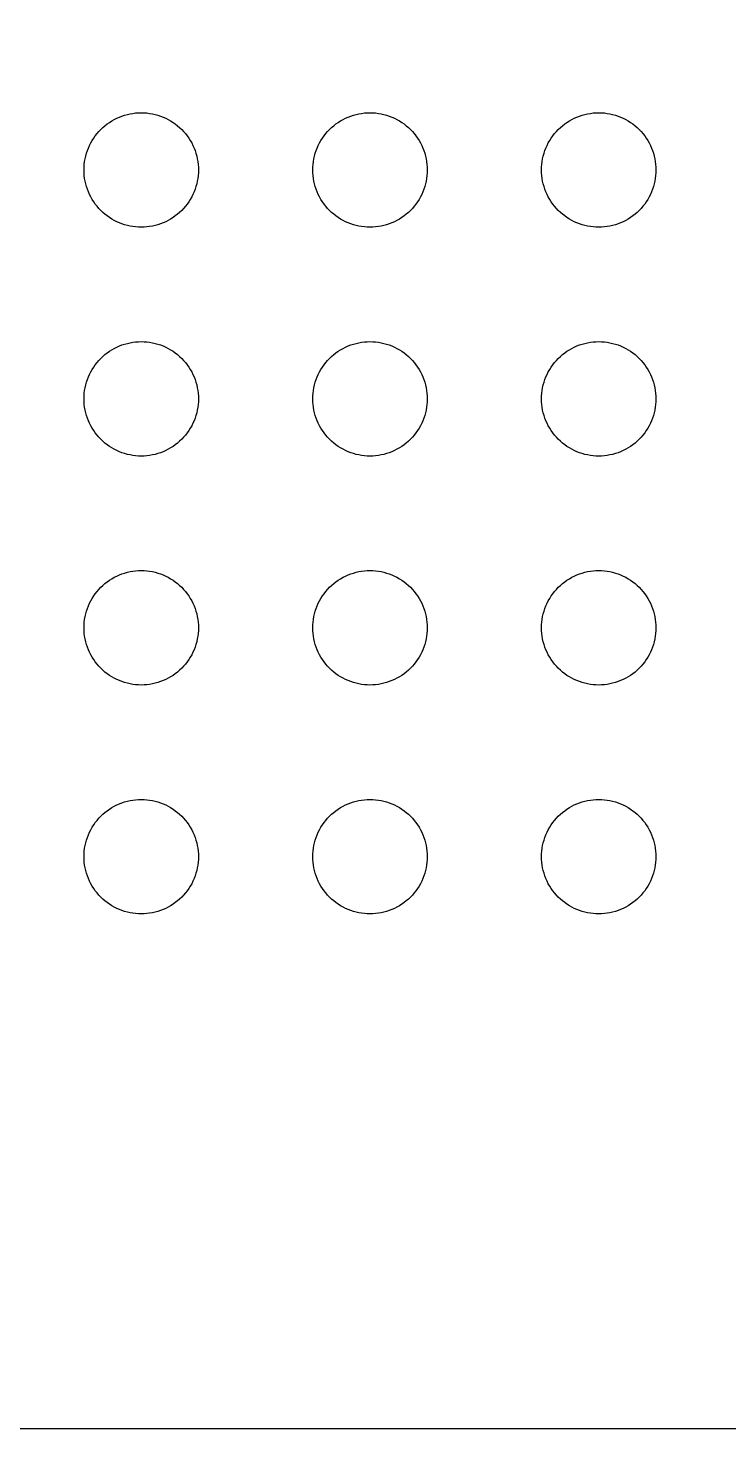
# Model space of a CAD drawing. Header units: millimetres. Extents: x 0 to 98, y 0 to 106.
# Drawn here: x 48.02 to 60.26, y 0 to 24.48 of the extents above; entities that cross this region are included whole.
import ezdxf

# ---------------------------------------------------------------- set-up
doc = ezdxf.new("R2010")
doc.units = ezdxf.units.MM
doc.layers.add('CUT', color=1, linetype='Continuous')
doc.layers.add('ENGRAVE', color=5, linetype='Continuous')

msp = doc.modelspace()

# ---------------------------------------------------------------- linework, layer by layer
at = {"layer": 'CUT'}
msp.add_lwpolyline([(98, 102), (98, 4), (97.9807, 3.6079), (97.9231, 3.2196), (97.8278, 2.8389), (97.6955, 2.4693), (97.5277, 2.1144), (97.3259, 1.7777), (97.092, 1.4624), (96.8284, 1.1716), (96.5376, 0.908), (96.2223, 0.6741), (95.8856, 0.4723), (95.5307, 0.3045), (95.1611, 0.1722), (94.7804, 0.0769), (94.3921, 0.0193), (94, 0), (94, 0), (4, 0)], dxfattribs=at)
at = {"layer": 'ENGRAVE'}
for points in [[(51, 22), (50.9988, 21.9509), (50.9952, 21.902), (50.9892, 21.8533), (50.9808, 21.8049), (50.97, 21.757), (50.9569, 21.7097), (50.9415, 21.6631), (50.9239, 21.6173), (50.904, 21.5724), (50.8819, 21.5286), (50.8577, 21.4859), (50.8315, 21.4444), (50.8032, 21.4043), (50.773, 21.3656), (50.741, 21.3284), (50.7071, 21.2929), (50.6716, 21.259), (50.6344, 21.227), (50.5957, 21.1968), (50.5556, 21.1685), (50.5141, 21.1423), (50.4714, 21.1181), (50.4276, 21.096), (50.3827, 21.0761), (50.3369, 21.0585), (50.2903, 21.0431), (50.243, 21.03), (50.1951, 21.0192), (50.1467, 21.0108), (50.098, 21.0048), (50.0491, 21.0012), (50, 21), (49.9509, 21.0012), (49.902, 21.0048), (49.8533, 21.0108), (49.8049, 21.0192), (49.757, 21.03), (49.7097, 21.0431), (49.6631, 21.0585), (49.6173, 21.0761), (49.5724, 21.096), (49.5286, 21.1181), (49.4859, 21.1423), (49.4444, 21.1685), (49.4043, 21.1968), (49.3656, 21.227), (49.3284, 21.259), (49.2929, 21.2929), (49.259, 21.3284), (49.227, 21.3656), (49.1968, 21.4043), (49.1685, 21.4444), (49.1423, 21.4859), (49.1181, 21.5286), (49.096, 21.5724), (49.0761, 21.6173), (49.0585, 21.6631), (49.0431, 21.7097), (49.03, 21.757), (49.0192, 21.8049), (49.0108, 21.8533), (49.0048, 21.902), (49.0012, 21.9509), (49, 22), (49.0012, 22.0491), (49.0048, 22.098), (49.0108, 22.1467), (49.0192, 22.1951), (49.03, 22.243), (49.0431, 22.2903), (49.0585, 22.3369), (49.0761, 22.3827), (49.096, 22.4276), (49.1181, 22.4714), (49.1423, 22.5141), (49.1685, 22.5556), (49.1968, 22.5957), (49.227, 22.6344), (49.259, 22.6716), (49.2929, 22.7071), (49.3284, 22.741), (49.3656, 22.773), (49.4043, 22.8032), (49.4444, 22.8315), (49.4859, 22.8577), (49.5286, 22.8819), (49.5724, 22.904), (49.6173, 22.9239), (49.6631, 22.9415), (49.7097, 22.9569), (49.757, 22.97), (49.8049, 22.9808), (49.8533, 22.9892), (49.902, 22.9952), (49.9509, 22.9988), (50, 23), (50.0491, 22.9988), (50.098, 22.9952), (50.1467, 22.9892), (50.1951, 22.9808), (50.243, 22.97), (50.2903, 22.9569), (50.3369, 22.9415), (50.3827, 22.9239), (50.4276, 22.904), (50.4714, 22.8819), (50.5141, 22.8577), (50.5556, 22.8315), (50.5957, 22.8032), (50.6344, 22.773), (50.6716, 22.741), (50.7071, 22.7071), (50.741, 22.6716), (50.773, 22.6344), (50.8032, 22.5957), (50.8315, 22.5556), (50.8577, 22.5141), (50.8819, 22.4714), (50.904, 22.4276), (50.9239, 22.3827), (50.9415, 22.3369), (50.9569, 22.2903), (50.97, 22.243), (50.9808, 22.1951), (50.9892, 22.1467), (50.9952, 22.098), (50.9988, 22.0491), (51, 22)], [(55, 22), (54.9988, 21.9509), (54.9952, 21.902), (54.9892, 21.8533), (54.9808, 21.8049), (54.97, 21.757), (54.9569, 21.7097), (54.9415, 21.6631), (54.9239, 21.6173), (54.904, 21.5724), (54.8819, 21.5286), (54.8577, 21.4859), (54.8315, 21.4444), (54.8032, 21.4043), (54.773, 21.3656), (54.741, 21.3284), (54.7071, 21.2929), (54.6716, 21.259), (54.6344, 21.227), (54.5957, 21.1968), (54.5556, 21.1685), (54.5141, 21.1423), (54.4714, 21.1181), (54.4276, 21.096), (54.3827, 21.0761), (54.3369, 21.0585), (54.2903, 21.0431), (54.243, 21.03), (54.1951, 21.0192), (54.1467, 21.0108), (54.098, 21.0048), (54.0491, 21.0012), (54, 21), (53.9509, 21.0012), (53.902, 21.0048), (53.8533, 21.0108), (53.8049, 21.0192), (53.757, 21.03), (53.7097, 21.0431), (53.6631, 21.0585), (53.6173, 21.0761), (53.5724, 21.096), (53.5286, 21.1181), (53.4859, 21.1423), (53.4444, 21.1685), (53.4043, 21.1968), (53.3656, 21.227), (53.3284, 21.259), (53.2929, 21.2929), (53.259, 21.3284), (53.227, 21.3656), (53.1968, 21.4043), (53.1685, 21.4444), (53.1423, 21.4859), (53.1181, 21.5286), (53.096, 21.5724), (53.0761, 21.6173), (53.0585, 21.6631), (53.0431, 21.7097), (53.03, 21.757), (53.0192, 21.8049), (53.0108, 21.8533), (53.0048, 21.902), (53.0012, 21.9509), (53, 22), (53.0012, 22.0491), (53.0048, 22.098), (53.0108, 22.1467), (53.0192, 22.1951), (53.03, 22.243), (53.0431, 22.2903), (53.0585, 22.3369), (53.0761, 22.3827), (53.096, 22.4276), (53.1181, 22.4714), (53.1423, 22.5141), (53.1685, 22.5556), (53.1968, 22.5957), (53.227, 22.6344), (53.259, 22.6716), (53.2929, 22.7071), (53.3284, 22.741), (53.3656, 22.773), (53.4043, 22.8032), (53.4444, 22.8315), (53.4859, 22.8577), (53.5286, 22.8819), (53.5724, 22.904), (53.6173, 22.9239), (53.6631, 22.9415), (53.7097, 22.9569), (53.757, 22.97), (53.8049, 22.9808), (53.8533, 22.9892), (53.902, 22.9952), (53.9509, 22.9988), (54, 23), (54.0491, 22.9988), (54.098, 22.9952), (54.1467, 22.9892), (54.1951, 22.9808), (54.243, 22.97), (54.2903, 22.9569), (54.3369, 22.9415), (54.3827, 22.9239), (54.4276, 22.904), (54.4714, 22.8819), (54.5141, 22.8577), (54.5556, 22.8315), (54.5957, 22.8032), (54.6344, 22.773), (54.6716, 22.741), (54.7071, 22.7071), (54.741, 22.6716), (54.773, 22.6344), (54.8032, 22.5957), (54.8315, 22.5556), (54.8577, 22.5141), (54.8819, 22.4714), (54.904, 22.4276), (54.9239, 22.3827), (54.9415, 22.3369), (54.9569, 22.2903), (54.97, 22.243), (54.9808, 22.1951), (54.9892, 22.1467), (54.9952, 22.098), (54.9988, 22.0491), (55, 22)], [(59, 22), (58.9988, 21.9509), (58.9952, 21.902), (58.9892, 21.8533), (58.9808, 21.8049), (58.97, 21.757), (58.9569, 21.7097), (58.9415, 21.6631), (58.9239, 21.6173), (58.904, 21.5724), (58.8819, 21.5286), (58.8577, 21.4859), (58.8315, 21.4444), (58.8032, 21.4043), (58.773, 21.3656), (58.741, 21.3284), (58.7071, 21.2929), (58.6716, 21.259), (58.6344, 21.227), (58.5957, 21.1968), (58.5556, 21.1685), (58.5141, 21.1423), (58.4714, 21.1181), (58.4276, 21.096), (58.3827, 21.0761), (58.3369, 21.0585), (58.2903, 21.0431), (58.243, 21.03), (58.1951, 21.0192), (58.1467, 21.0108), (58.098, 21.0048), (58.0491, 21.0012), (58, 21), (57.9509, 21.0012), (57.902, 21.0048), (57.8533, 21.0108), (57.8049, 21.0192), (57.757, 21.03), (57.7097, 21.0431), (57.6631, 21.0585), (57.6173, 21.0761), (57.5724, 21.096), (57.5286, 21.1181), (57.4859, 21.1423), (57.4444, 21.1685), (57.4043, 21.1968), (57.3656, 21.227), (57.3284, 21.259), (57.2929, 21.2929), (57.259, 21.3284), (57.227, 21.3656), (57.1968, 21.4043), (57.1685, 21.4444), (57.1423, 21.4859), (57.1181, 21.5286), (57.096, 21.5724), (57.0761, 21.6173), (57.0585, 21.6631), (57.0431, 21.7097), (57.03, 21.757), (57.0192, 21.8049), (57.0108, 21.8533), (57.0048, 21.902), (57.0012, 21.9509), (57, 22), (57.0012, 22.0491), (57.0048, 22.098), (57.0108, 22.1467), (57.0192, 22.1951), (57.03, 22.243), (57.0431, 22.2903), (57.0585, 22.3369), (57.0761, 22.3827), (57.096, 22.4276), (57.1181, 22.4714), (57.1423, 22.5141), (57.1685, 22.5556), (57.1968, 22.5957), (57.227, 22.6344), (57.259, 22.6716), (57.2929, 22.7071), (57.3284, 22.741), (57.3656, 22.773), (57.4043, 22.8032), (57.4444, 22.8315), (57.4859, 22.8577), (57.5286, 22.8819), (57.5724, 22.904), (57.6173, 22.9239), (57.6631, 22.9415), (57.7097, 22.9569), (57.757, 22.97), (57.8049, 22.9808), (57.8533, 22.9892), (57.902, 22.9952), (57.9509, 22.9988), (58, 23), (58.0491, 22.9988), (58.098, 22.9952), (58.1467, 22.9892), (58.1951, 22.9808), (58.243, 22.97), (58.2903, 22.9569), (58.3369, 22.9415), (58.3827, 22.9239), (58.4276, 22.904), (58.4714, 22.8819), (58.5141, 22.8577), (58.5556, 22.8315), (58.5957, 22.8032), (58.6344, 22.773), (58.6716, 22.741), (58.7071, 22.7071), (58.741, 22.6716), (58.773, 22.6344), (58.8032, 22.5957), (58.8315, 22.5556), (58.8577, 22.5141), (58.8819, 22.4714), (58.904, 22.4276), (58.9239, 22.3827), (58.9415, 22.3369), (58.9569, 22.2903), (58.97, 22.243), (58.9808, 22.1951), (58.9892, 22.1467), (58.9952, 22.098), (58.9988, 22.0491), (59, 22)], [(51, 18), (50.9988, 17.9509), (50.9952, 17.902), (50.9892, 17.8533), (50.9808, 17.8049), (50.97, 17.757), (50.9569, 17.7097), (50.9415, 17.6631), (50.9239, 17.6173), (50.904, 17.5724), (50.8819, 17.5286), (50.8577, 17.4859), (50.8315, 17.4444), (50.8032, 17.4043), (50.773, 17.3656), (50.741, 17.3284), (50.7071, 17.2929), (50.6716, 17.259), (50.6344, 17.227), (50.5957, 17.1968), (50.5556, 17.1685), (50.5141, 17.1423), (50.4714, 17.1181), (50.4276, 17.096), (50.3827, 17.0761), (50.3369, 17.0585), (50.2903, 17.0431), (50.243, 17.03), (50.1951, 17.0192), (50.1467, 17.0108), (50.098, 17.0048), (50.0491, 17.0012), (50, 17), (49.9509, 17.0012), (49.902, 17.0048), (49.8533, 17.0108), (49.8049, 17.0192), (49.757, 17.03), (49.7097, 17.0431), (49.6631, 17.0585), (49.6173, 17.0761), (49.5724, 17.096), (49.5286, 17.1181), (49.4859, 17.1423), (49.4444, 17.1685), (49.4043, 17.1968), (49.3656, 17.227), (49.3284, 17.259), (49.2929, 17.2929), (49.259, 17.3284), (49.227, 17.3656), (49.1968, 17.4043), (49.1685, 17.4444), (49.1423, 17.4859), (49.1181, 17.5286), (49.096, 17.5724), (49.0761, 17.6173), (49.0585, 17.6631), (49.0431, 17.7097), (49.03, 17.757), (49.0192, 17.8049), (49.0108, 17.8533), (49.0048, 17.902), (49.0012, 17.9509), (49, 18), (49.0012, 18.0491), (49.0048, 18.098), (49.0108, 18.1467), (49.0192, 18.1951), (49.03, 18.243), (49.0431, 18.2903), (49.0585, 18.3369), (49.0761, 18.3827), (49.096, 18.4276), (49.1181, 18.4714), (49.1423, 18.5141), (49.1685, 18.5556), (49.1968, 18.5957), (49.227, 18.6344), (49.259, 18.6716), (49.2929, 18.7071), (49.3284, 18.741), (49.3656, 18.773), (49.4043, 18.8032), (49.4444, 18.8315), (49.4859, 18.8577), (49.5286, 18.8819), (49.5724, 18.904), (49.6173, 18.9239), (49.6631, 18.9415), (49.7097, 18.9569), (49.757, 18.97), (49.8049, 18.9808), (49.8533, 18.9892), (49.902, 18.9952), (49.9509, 18.9988), (50, 19), (50.0491, 18.9988), (50.098, 18.9952), (50.1467, 18.9892), (50.1951, 18.9808), (50.243, 18.97), (50.2903, 18.9569), (50.3369, 18.9415), (50.3827, 18.9239), (50.4276, 18.904), (50.4714, 18.8819), (50.5141, 18.8577), (50.5556, 18.8315), (50.5957, 18.8032), (50.6344, 18.773), (50.6716, 18.741), (50.7071, 18.7071), (50.741, 18.6716), (50.773, 18.6344), (50.8032, 18.5957), (50.8315, 18.5556), (50.8577, 18.5141), (50.8819, 18.4714), (50.904, 18.4276), (50.9239, 18.3827), (50.9415, 18.3369), (50.9569, 18.2903), (50.97, 18.243), (50.9808, 18.1951), (50.9892, 18.1467), (50.9952, 18.098), (50.9988, 18.0491), (51, 18)], [(55, 18), (54.9988, 17.9509), (54.9952, 17.902), (54.9892, 17.8533), (54.9808, 17.8049), (54.97, 17.757), (54.9569, 17.7097), (54.9415, 17.6631), (54.9239, 17.6173), (54.904, 17.5724), (54.8819, 17.5286), (54.8577, 17.4859), (54.8315, 17.4444), (54.8032, 17.4043), (54.773, 17.3656), (54.741, 17.3284), (54.7071, 17.2929), (54.6716, 17.259), (54.6344, 17.227), (54.5957, 17.1968), (54.5556, 17.1685), (54.5141, 17.1423), (54.4714, 17.1181), (54.4276, 17.096), (54.3827, 17.0761), (54.3369, 17.0585), (54.2903, 17.0431), (54.243, 17.03), (54.1951, 17.0192), (54.1467, 17.0108), (54.098, 17.0048), (54.0491, 17.0012), (54, 17), (53.9509, 17.0012), (53.902, 17.0048), (53.8533, 17.0108), (53.8049, 17.0192), (53.757, 17.03), (53.7097, 17.0431), (53.6631, 17.0585), (53.6173, 17.0761), (53.5724, 17.096), (53.5286, 17.1181), (53.4859, 17.1423), (53.4444, 17.1685), (53.4043, 17.1968), (53.3656, 17.227), (53.3284, 17.259), (53.2929, 17.2929), (53.259, 17.3284), (53.227, 17.3656), (53.1968, 17.4043), (53.1685, 17.4444), (53.1423, 17.4859), (53.1181, 17.5286), (53.096, 17.5724), (53.0761, 17.6173), (53.0585, 17.6631), (53.0431, 17.7097), (53.03, 17.757), (53.0192, 17.8049), (53.0108, 17.8533), (53.0048, 17.902), (53.0012, 17.9509), (53, 18), (53.0012, 18.0491), (53.0048, 18.098), (53.0108, 18.1467), (53.0192, 18.1951), (53.03, 18.243), (53.0431, 18.2903), (53.0585, 18.3369), (53.0761, 18.3827), (53.096, 18.4276), (53.1181, 18.4714), (53.1423, 18.5141), (53.1685, 18.5556), (53.1968, 18.5957), (53.227, 18.6344), (53.259, 18.6716), (53.2929, 18.7071), (53.3284, 18.741), (53.3656, 18.773), (53.4043, 18.8032), (53.4444, 18.8315), (53.4859, 18.8577), (53.5286, 18.8819), (53.5724, 18.904), (53.6173, 18.9239), (53.6631, 18.9415), (53.7097, 18.9569), (53.757, 18.97), (53.8049, 18.9808), (53.8533, 18.9892), (53.902, 18.9952), (53.9509, 18.9988), (54, 19), (54.0491, 18.9988), (54.098, 18.9952), (54.1467, 18.9892), (54.1951, 18.9808), (54.243, 18.97), (54.2903, 18.9569), (54.3369, 18.9415), (54.3827, 18.9239), (54.4276, 18.904), (54.4714, 18.8819), (54.5141, 18.8577), (54.5556, 18.8315), (54.5957, 18.8032), (54.6344, 18.773), (54.6716, 18.741), (54.7071, 18.7071), (54.741, 18.6716), (54.773, 18.6344), (54.8032, 18.5957), (54.8315, 18.5556), (54.8577, 18.5141), (54.8819, 18.4714), (54.904, 18.4276), (54.9239, 18.3827), (54.9415, 18.3369), (54.9569, 18.2903), (54.97, 18.243), (54.9808, 18.1951), (54.9892, 18.1467), (54.9952, 18.098), (54.9988, 18.0491), (55, 18)], [(59, 18), (58.9988, 17.9509), (58.9952, 17.902), (58.9892, 17.8533), (58.9808, 17.8049), (58.97, 17.757), (58.9569, 17.7097), (58.9415, 17.6631), (58.9239, 17.6173), (58.904, 17.5724), (58.8819, 17.5286), (58.8577, 17.4859), (58.8315, 17.4444), (58.8032, 17.4043), (58.773, 17.3656), (58.741, 17.3284), (58.7071, 17.2929), (58.6716, 17.259), (58.6344, 17.227), (58.5957, 17.1968), (58.5556, 17.1685), (58.5141, 17.1423), (58.4714, 17.1181), (58.4276, 17.096), (58.3827, 17.0761), (58.3369, 17.0585), (58.2903, 17.0431), (58.243, 17.03), (58.1951, 17.0192), (58.1467, 17.0108), (58.098, 17.0048), (58.0491, 17.0012), (58, 17), (57.9509, 17.0012), (57.902, 17.0048), (57.8533, 17.0108), (57.8049, 17.0192), (57.757, 17.03), (57.7097, 17.0431), (57.6631, 17.0585), (57.6173, 17.0761), (57.5724, 17.096), (57.5286, 17.1181), (57.4859, 17.1423), (57.4444, 17.1685), (57.4043, 17.1968), (57.3656, 17.227), (57.3284, 17.259), (57.2929, 17.2929), (57.259, 17.3284), (57.227, 17.3656), (57.1968, 17.4043), (57.1685, 17.4444), (57.1423, 17.4859), (57.1181, 17.5286), (57.096, 17.5724), (57.0761, 17.6173), (57.0585, 17.6631), (57.0431, 17.7097), (57.03, 17.757), (57.0192, 17.8049), (57.0108, 17.8533), (57.0048, 17.902), (57.0012, 17.9509), (57, 18), (57.0012, 18.0491), (57.0048, 18.098), (57.0108, 18.1467), (57.0192, 18.1951), (57.03, 18.243), (57.0431, 18.2903), (57.0585, 18.3369), (57.0761, 18.3827), (57.096, 18.4276), (57.1181, 18.4714), (57.1423, 18.5141), (57.1685, 18.5556), (57.1968, 18.5957), (57.227, 18.6344), (57.259, 18.6716), (57.2929, 18.7071), (57.3284, 18.741), (57.3656, 18.773), (57.4043, 18.8032), (57.4444, 18.8315), (57.4859, 18.8577), (57.5286, 18.8819), (57.5724, 18.904), (57.6173, 18.9239), (57.6631, 18.9415), (57.7097, 18.9569), (57.757, 18.97), (57.8049, 18.9808), (57.8533, 18.9892), (57.902, 18.9952), (57.9509, 18.9988), (58, 19), (58.0491, 18.9988), (58.098, 18.9952), (58.1467, 18.9892), (58.1951, 18.9808), (58.243, 18.97), (58.2903, 18.9569), (58.3369, 18.9415), (58.3827, 18.9239), (58.4276, 18.904), (58.4714, 18.8819), (58.5141, 18.8577), (58.5556, 18.8315), (58.5957, 18.8032), (58.6344, 18.773), (58.6716, 18.741), (58.7071, 18.7071), (58.741, 18.6716), (58.773, 18.6344), (58.8032, 18.5957), (58.8315, 18.5556), (58.8577, 18.5141), (58.8819, 18.4714), (58.904, 18.4276), (58.9239, 18.3827), (58.9415, 18.3369), (58.9569, 18.2903), (58.97, 18.243), (58.9808, 18.1951), (58.9892, 18.1467), (58.9952, 18.098), (58.9988, 18.0491), (59, 18)], [(51, 14), (50.9988, 13.9509), (50.9952, 13.902), (50.9892, 13.8533), (50.9808, 13.8049), (50.97, 13.757), (50.9569, 13.7097), (50.9415, 13.6631), (50.9239, 13.6173), (50.904, 13.5724), (50.8819, 13.5286), (50.8577, 13.4859), (50.8315, 13.4444), (50.8032, 13.4043), (50.773, 13.3656), (50.741, 13.3284), (50.7071, 13.2929), (50.6716, 13.259), (50.6344, 13.227), (50.5957, 13.1968), (50.5556, 13.1685), (50.5141, 13.1423), (50.4714, 13.1181), (50.4276, 13.096), (50.3827, 13.0761), (50.3369, 13.0585), (50.2903, 13.0431), (50.243, 13.03), (50.1951, 13.0192), (50.1467, 13.0108), (50.098, 13.0048), (50.0491, 13.0012), (50, 13), (49.9509, 13.0012), (49.902, 13.0048), (49.8533, 13.0108), (49.8049, 13.0192), (49.757, 13.03), (49.7097, 13.0431), (49.6631, 13.0585), (49.6173, 13.0761), (49.5724, 13.096), (49.5286, 13.1181), (49.4859, 13.1423), (49.4444, 13.1685), (49.4043, 13.1968), (49.3656, 13.227), (49.3284, 13.259), (49.2929, 13.2929), (49.259, 13.3284), (49.227, 13.3656), (49.1968, 13.4043), (49.1685, 13.4444), (49.1423, 13.4859), (49.1181, 13.5286), (49.096, 13.5724), (49.0761, 13.6173), (49.0585, 13.6631), (49.0431, 13.7097), (49.03, 13.757), (49.0192, 13.8049), (49.0108, 13.8533), (49.0048, 13.902), (49.0012, 13.9509), (49, 14), (49.0012, 14.0491), (49.0048, 14.098), (49.0108, 14.1467), (49.0192, 14.1951), (49.03, 14.243), (49.0431, 14.2903), (49.0585, 14.3369), (49.0761, 14.3827), (49.096, 14.4276), (49.1181, 14.4714), (49.1423, 14.5141), (49.1685, 14.5556), (49.1968, 14.5957), (49.227, 14.6344), (49.259, 14.6716), (49.2929, 14.7071), (49.3284, 14.741), (49.3656, 14.773), (49.4043, 14.8032), (49.4444, 14.8315), (49.4859, 14.8577), (49.5286, 14.8819), (49.5724, 14.904), (49.6173, 14.9239), (49.6631, 14.9415), (49.7097, 14.9569), (49.757, 14.97), (49.8049, 14.9808), (49.8533, 14.9892), (49.902, 14.9952), (49.9509, 14.9988), (50, 15), (50.0491, 14.9988), (50.098, 14.9952), (50.1467, 14.9892), (50.1951, 14.9808), (50.243, 14.97), (50.2903, 14.9569), (50.3369, 14.9415), (50.3827, 14.9239), (50.4276, 14.904), (50.4714, 14.8819), (50.5141, 14.8577), (50.5556, 14.8315), (50.5957, 14.8032), (50.6344, 14.773), (50.6716, 14.741), (50.7071, 14.7071), (50.741, 14.6716), (50.773, 14.6344), (50.8032, 14.5957), (50.8315, 14.5556), (50.8577, 14.5141), (50.8819, 14.4714), (50.904, 14.4276), (50.9239, 14.3827), (50.9415, 14.3369), (50.9569, 14.2903), (50.97, 14.243), (50.9808, 14.1951), (50.9892, 14.1467), (50.9952, 14.098), (50.9988, 14.0491), (51, 14)], [(55, 14), (54.9988, 13.9509), (54.9952, 13.902), (54.9892, 13.8533), (54.9808, 13.8049), (54.97, 13.757), (54.9569, 13.7097), (54.9415, 13.6631), (54.9239, 13.6173), (54.904, 13.5724), (54.8819, 13.5286), (54.8577, 13.4859), (54.8315, 13.4444), (54.8032, 13.4043), (54.773, 13.3656), (54.741, 13.3284), (54.7071, 13.2929), (54.6716, 13.259), (54.6344, 13.227), (54.5957, 13.1968), (54.5556, 13.1685), (54.5141, 13.1423), (54.4714, 13.1181), (54.4276, 13.096), (54.3827, 13.0761), (54.3369, 13.0585), (54.2903, 13.0431), (54.243, 13.03), (54.1951, 13.0192), (54.1467, 13.0108), (54.098, 13.0048), (54.0491, 13.0012), (54, 13), (53.9509, 13.0012), (53.902, 13.0048), (53.8533, 13.0108), (53.8049, 13.0192), (53.757, 13.03), (53.7097, 13.0431), (53.6631, 13.0585), (53.6173, 13.0761), (53.5724, 13.096), (53.5286, 13.1181), (53.4859, 13.1423), (53.4444, 13.1685), (53.4043, 13.1968), (53.3656, 13.227), (53.3284, 13.259), (53.2929, 13.2929), (53.259, 13.3284), (53.227, 13.3656), (53.1968, 13.4043), (53.1685, 13.4444), (53.1423, 13.4859), (53.1181, 13.5286), (53.096, 13.5724), (53.0761, 13.6173), (53.0585, 13.6631), (53.0431, 13.7097), (53.03, 13.757), (53.0192, 13.8049), (53.0108, 13.8533), (53.0048, 13.902), (53.0012, 13.9509), (53, 14), (53.0012, 14.0491), (53.0048, 14.098), (53.0108, 14.1467), (53.0192, 14.1951), (53.03, 14.243), (53.0431, 14.2903), (53.0585, 14.3369), (53.0761, 14.3827), (53.096, 14.4276), (53.1181, 14.4714), (53.1423, 14.5141), (53.1685, 14.5556), (53.1968, 14.5957), (53.227, 14.6344), (53.259, 14.6716), (53.2929, 14.7071), (53.3284, 14.741), (53.3656, 14.773), (53.4043, 14.8032), (53.4444, 14.8315), (53.4859, 14.8577), (53.5286, 14.8819), (53.5724, 14.904), (53.6173, 14.9239), (53.6631, 14.9415), (53.7097, 14.9569), (53.757, 14.97), (53.8049, 14.9808), (53.8533, 14.9892), (53.902, 14.9952), (53.9509, 14.9988), (54, 15), (54.0491, 14.9988), (54.098, 14.9952), (54.1467, 14.9892), (54.1951, 14.9808), (54.243, 14.97), (54.2903, 14.9569), (54.3369, 14.9415), (54.3827, 14.9239), (54.4276, 14.904), (54.4714, 14.8819), (54.5141, 14.8577), (54.5556, 14.8315), (54.5957, 14.8032), (54.6344, 14.773), (54.6716, 14.741), (54.7071, 14.7071), (54.741, 14.6716), (54.773, 14.6344), (54.8032, 14.5957), (54.8315, 14.5556), (54.8577, 14.5141), (54.8819, 14.4714), (54.904, 14.4276), (54.9239, 14.3827), (54.9415, 14.3369), (54.9569, 14.2903), (54.97, 14.243), (54.9808, 14.1951), (54.9892, 14.1467), (54.9952, 14.098), (54.9988, 14.0491), (55, 14)], [(59, 14), (58.9988, 13.9509), (58.9952, 13.902), (58.9892, 13.8533), (58.9808, 13.8049), (58.97, 13.757), (58.9569, 13.7097), (58.9415, 13.6631), (58.9239, 13.6173), (58.904, 13.5724), (58.8819, 13.5286), (58.8577, 13.4859), (58.8315, 13.4444), (58.8032, 13.4043), (58.773, 13.3656), (58.741, 13.3284), (58.7071, 13.2929), (58.6716, 13.259), (58.6344, 13.227), (58.5957, 13.1968), (58.5556, 13.1685), (58.5141, 13.1423), (58.4714, 13.1181), (58.4276, 13.096), (58.3827, 13.0761), (58.3369, 13.0585), (58.2903, 13.0431), (58.243, 13.03), (58.1951, 13.0192), (58.1467, 13.0108), (58.098, 13.0048), (58.0491, 13.0012), (58, 13), (57.9509, 13.0012), (57.902, 13.0048), (57.8533, 13.0108), (57.8049, 13.0192), (57.757, 13.03), (57.7097, 13.0431), (57.6631, 13.0585), (57.6173, 13.0761), (57.5724, 13.096), (57.5286, 13.1181), (57.4859, 13.1423), (57.4444, 13.1685), (57.4043, 13.1968), (57.3656, 13.227), (57.3284, 13.259), (57.2929, 13.2929), (57.259, 13.3284), (57.227, 13.3656), (57.1968, 13.4043), (57.1685, 13.4444), (57.1423, 13.4859), (57.1181, 13.5286), (57.096, 13.5724), (57.0761, 13.6173), (57.0585, 13.6631), (57.0431, 13.7097), (57.03, 13.757), (57.0192, 13.8049), (57.0108, 13.8533), (57.0048, 13.902), (57.0012, 13.9509), (57, 14), (57.0012, 14.0491), (57.0048, 14.098), (57.0108, 14.1467), (57.0192, 14.1951), (57.03, 14.243), (57.0431, 14.2903), (57.0585, 14.3369), (57.0761, 14.3827), (57.096, 14.4276), (57.1181, 14.4714), (57.1423, 14.5141), (57.1685, 14.5556), (57.1968, 14.5957), (57.227, 14.6344), (57.259, 14.6716), (57.2929, 14.7071), (57.3284, 14.741), (57.3656, 14.773), (57.4043, 14.8032), (57.4444, 14.8315), (57.4859, 14.8577), (57.5286, 14.8819), (57.5724, 14.904), (57.6173, 14.9239), (57.6631, 14.9415), (57.7097, 14.9569), (57.757, 14.97), (57.8049, 14.9808), (57.8533, 14.9892), (57.902, 14.9952), (57.9509, 14.9988), (58, 15), (58.0491, 14.9988), (58.098, 14.9952), (58.1467, 14.9892), (58.1951, 14.9808), (58.243, 14.97), (58.2903, 14.9569), (58.3369, 14.9415), (58.3827, 14.9239), (58.4276, 14.904), (58.4714, 14.8819), (58.5141, 14.8577), (58.5556, 14.8315), (58.5957, 14.8032), (58.6344, 14.773), (58.6716, 14.741), (58.7071, 14.7071), (58.741, 14.6716), (58.773, 14.6344), (58.8032, 14.5957), (58.8315, 14.5556), (58.8577, 14.5141), (58.8819, 14.4714), (58.904, 14.4276), (58.9239, 14.3827), (58.9415, 14.3369), (58.9569, 14.2903), (58.97, 14.243), (58.9808, 14.1951), (58.9892, 14.1467), (58.9952, 14.098), (58.9988, 14.0491), (59, 14)], [(51, 10), (50.9988, 9.9509), (50.9952, 9.902), (50.9892, 9.8533), (50.9808, 9.8049), (50.97, 9.757), (50.9569, 9.7097), (50.9415, 9.6631), (50.9239, 9.6173), (50.904, 9.5724), (50.8819, 9.5286), (50.8577, 9.4859), (50.8315, 9.4444), (50.8032, 9.4043), (50.773, 9.3656), (50.741, 9.3284), (50.7071, 9.2929), (50.6716, 9.259), (50.6344, 9.227), (50.5957, 9.1968), (50.5556, 9.1685), (50.5141, 9.1423), (50.4714, 9.1181), (50.4276, 9.096), (50.3827, 9.0761), (50.3369, 9.0585), (50.2903, 9.0431), (50.243, 9.03), (50.1951, 9.0192), (50.1467, 9.0108), (50.098, 9.0048), (50.0491, 9.0012), (50, 9), (49.9509, 9.0012), (49.902, 9.0048), (49.8533, 9.0108), (49.8049, 9.0192), (49.757, 9.03), (49.7097, 9.0431), (49.6631, 9.0585), (49.6173, 9.0761), (49.5724, 9.096), (49.5286, 9.1181), (49.4859, 9.1423), (49.4444, 9.1685), (49.4043, 9.1968), (49.3656, 9.227), (49.3284, 9.259), (49.2929, 9.2929), (49.259, 9.3284), (49.227, 9.3656), (49.1968, 9.4043), (49.1685, 9.4444), (49.1423, 9.4859), (49.1181, 9.5286), (49.096, 9.5724), (49.0761, 9.6173), (49.0585, 9.6631), (49.0431, 9.7097), (49.03, 9.757), (49.0192, 9.8049), (49.0108, 9.8533), (49.0048, 9.902), (49.0012, 9.9509), (49, 10), (49.0012, 10.0491), (49.0048, 10.098), (49.0108, 10.1467), (49.0192, 10.1951), (49.03, 10.243), (49.0431, 10.2903), (49.0585, 10.3369), (49.0761, 10.3827), (49.096, 10.4276), (49.1181, 10.4714), (49.1423, 10.5141), (49.1685, 10.5556), (49.1968, 10.5957), (49.227, 10.6344), (49.259, 10.6716), (49.2929, 10.7071), (49.3284, 10.741), (49.3656, 10.773), (49.4043, 10.8032), (49.4444, 10.8315), (49.4859, 10.8577), (49.5286, 10.8819), (49.5724, 10.904), (49.6173, 10.9239), (49.6631, 10.9415), (49.7097, 10.9569), (49.757, 10.97), (49.8049, 10.9808), (49.8533, 10.9892), (49.902, 10.9952), (49.9509, 10.9988), (50, 11), (50.0491, 10.9988), (50.098, 10.9952), (50.1467, 10.9892), (50.1951, 10.9808), (50.243, 10.97), (50.2903, 10.9569), (50.3369, 10.9415), (50.3827, 10.9239), (50.4276, 10.904), (50.4714, 10.8819), (50.5141, 10.8577), (50.5556, 10.8315), (50.5957, 10.8032), (50.6344, 10.773), (50.6716, 10.741), (50.7071, 10.7071), (50.741, 10.6716), (50.773, 10.6344), (50.8032, 10.5957), (50.8315, 10.5556), (50.8577, 10.5141), (50.8819, 10.4714), (50.904, 10.4276), (50.9239, 10.3827), (50.9415, 10.3369), (50.9569, 10.2903), (50.97, 10.243), (50.9808, 10.1951), (50.9892, 10.1467), (50.9952, 10.098), (50.9988, 10.0491), (51, 10)], [(55, 10), (54.9988, 9.9509), (54.9952, 9.902), (54.9892, 9.8533), (54.9808, 9.8049), (54.97, 9.757), (54.9569, 9.7097), (54.9415, 9.6631), (54.9239, 9.6173), (54.904, 9.5724), (54.8819, 9.5286), (54.8577, 9.4859), (54.8315, 9.4444), (54.8032, 9.4043), (54.773, 9.3656), (54.741, 9.3284), (54.7071, 9.2929), (54.6716, 9.259), (54.6344, 9.227), (54.5957, 9.1968), (54.5556, 9.1685), (54.5141, 9.1423), (54.4714, 9.1181), (54.4276, 9.096), (54.3827, 9.0761), (54.3369, 9.0585), (54.2903, 9.0431), (54.243, 9.03), (54.1951, 9.0192), (54.1467, 9.0108), (54.098, 9.0048), (54.0491, 9.0012), (54, 9), (53.9509, 9.0012), (53.902, 9.0048), (53.8533, 9.0108), (53.8049, 9.0192), (53.757, 9.03), (53.7097, 9.0431), (53.6631, 9.0585), (53.6173, 9.0761), (53.5724, 9.096), (53.5286, 9.1181), (53.4859, 9.1423), (53.4444, 9.1685), (53.4043, 9.1968), (53.3656, 9.227), (53.3284, 9.259), (53.2929, 9.2929), (53.259, 9.3284), (53.227, 9.3656), (53.1968, 9.4043), (53.1685, 9.4444), (53.1423, 9.4859), (53.1181, 9.5286), (53.096, 9.5724), (53.0761, 9.6173), (53.0585, 9.6631), (53.0431, 9.7097), (53.03, 9.757), (53.0192, 9.8049), (53.0108, 9.8533), (53.0048, 9.902), (53.0012, 9.9509), (53, 10), (53.0012, 10.0491), (53.0048, 10.098), (53.0108, 10.1467), (53.0192, 10.1951), (53.03, 10.243), (53.0431, 10.2903), (53.0585, 10.3369), (53.0761, 10.3827), (53.096, 10.4276), (53.1181, 10.4714), (53.1423, 10.5141), (53.1685, 10.5556), (53.1968, 10.5957), (53.227, 10.6344), (53.259, 10.6716), (53.2929, 10.7071), (53.3284, 10.741), (53.3656, 10.773), (53.4043, 10.8032), (53.4444, 10.8315), (53.4859, 10.8577), (53.5286, 10.8819), (53.5724, 10.904), (53.6173, 10.9239), (53.6631, 10.9415), (53.7097, 10.9569), (53.757, 10.97), (53.8049, 10.9808), (53.8533, 10.9892), (53.902, 10.9952), (53.9509, 10.9988), (54, 11), (54.0491, 10.9988), (54.098, 10.9952), (54.1467, 10.9892), (54.1951, 10.9808), (54.243, 10.97), (54.2903, 10.9569), (54.3369, 10.9415), (54.3827, 10.9239), (54.4276, 10.904), (54.4714, 10.8819), (54.5141, 10.8577), (54.5556, 10.8315), (54.5957, 10.8032), (54.6344, 10.773), (54.6716, 10.741), (54.7071, 10.7071), (54.741, 10.6716), (54.773, 10.6344), (54.8032, 10.5957), (54.8315, 10.5556), (54.8577, 10.5141), (54.8819, 10.4714), (54.904, 10.4276), (54.9239, 10.3827), (54.9415, 10.3369), (54.9569, 10.2903), (54.97, 10.243), (54.9808, 10.1951), (54.9892, 10.1467), (54.9952, 10.098), (54.9988, 10.0491), (55, 10)], [(59, 10), (58.9988, 9.9509), (58.9952, 9.902), (58.9892, 9.8533), (58.9808, 9.8049), (58.97, 9.757), (58.9569, 9.7097), (58.9415, 9.6631), (58.9239, 9.6173), (58.904, 9.5724), (58.8819, 9.5286), (58.8577, 9.4859), (58.8315, 9.4444), (58.8032, 9.4043), (58.773, 9.3656), (58.741, 9.3284), (58.7071, 9.2929), (58.6716, 9.259), (58.6344, 9.227), (58.5957, 9.1968), (58.5556, 9.1685), (58.5141, 9.1423), (58.4714, 9.1181), (58.4276, 9.096), (58.3827, 9.0761), (58.3369, 9.0585), (58.2903, 9.0431), (58.243, 9.03), (58.1951, 9.0192), (58.1467, 9.0108), (58.098, 9.0048), (58.0491, 9.0012), (58, 9), (57.9509, 9.0012), (57.902, 9.0048), (57.8533, 9.0108), (57.8049, 9.0192), (57.757, 9.03), (57.7097, 9.0431), (57.6631, 9.0585), (57.6173, 9.0761), (57.5724, 9.096), (57.5286, 9.1181), (57.4859, 9.1423), (57.4444, 9.1685), (57.4043, 9.1968), (57.3656, 9.227), (57.3284, 9.259), (57.2929, 9.2929), (57.259, 9.3284), (57.227, 9.3656), (57.1968, 9.4043), (57.1685, 9.4444), (57.1423, 9.4859), (57.1181, 9.5286), (57.096, 9.5724), (57.0761, 9.6173), (57.0585, 9.6631), (57.0431, 9.7097), (57.03, 9.757), (57.0192, 9.8049), (57.0108, 9.8533), (57.0048, 9.902), (57.0012, 9.9509), (57, 10), (57.0012, 10.0491), (57.0048, 10.098), (57.0108, 10.1467), (57.0192, 10.1951), (57.03, 10.243), (57.0431, 10.2903), (57.0585, 10.3369), (57.0761, 10.3827), (57.096, 10.4276), (57.1181, 10.4714), (57.1423, 10.5141), (57.1685, 10.5556), (57.1968, 10.5957), (57.227, 10.6344), (57.259, 10.6716), (57.2929, 10.7071), (57.3284, 10.741), (57.3656, 10.773), (57.4043, 10.8032), (57.4444, 10.8315), (57.4859, 10.8577), (57.5286, 10.8819), (57.5724, 10.904), (57.6173, 10.9239), (57.6631, 10.9415), (57.7097, 10.9569), (57.757, 10.97), (57.8049, 10.9808), (57.8533, 10.9892), (57.902, 10.9952), (57.9509, 10.9988), (58, 11), (58.0491, 10.9988), (58.098, 10.9952), (58.1467, 10.9892), (58.1951, 10.9808), (58.243, 10.97), (58.2903, 10.9569), (58.3369, 10.9415), (58.3827, 10.9239), (58.4276, 10.904), (58.4714, 10.8819), (58.5141, 10.8577), (58.5556, 10.8315), (58.5957, 10.8032), (58.6344, 10.773), (58.6716, 10.741), (58.7071, 10.7071), (58.741, 10.6716), (58.773, 10.6344), (58.8032, 10.5957), (58.8315, 10.5556), (58.8577, 10.5141), (58.8819, 10.4714), (58.904, 10.4276), (58.9239, 10.3827), (58.9415, 10.3369), (58.9569, 10.2903), (58.97, 10.243), (58.9808, 10.1951), (58.9892, 10.1467), (58.9952, 10.098), (58.9988, 10.0491), (59, 10)]]:
    msp.add_lwpolyline(points, close=True, dxfattribs=at)

doc.saveas('drawing.dxf')
